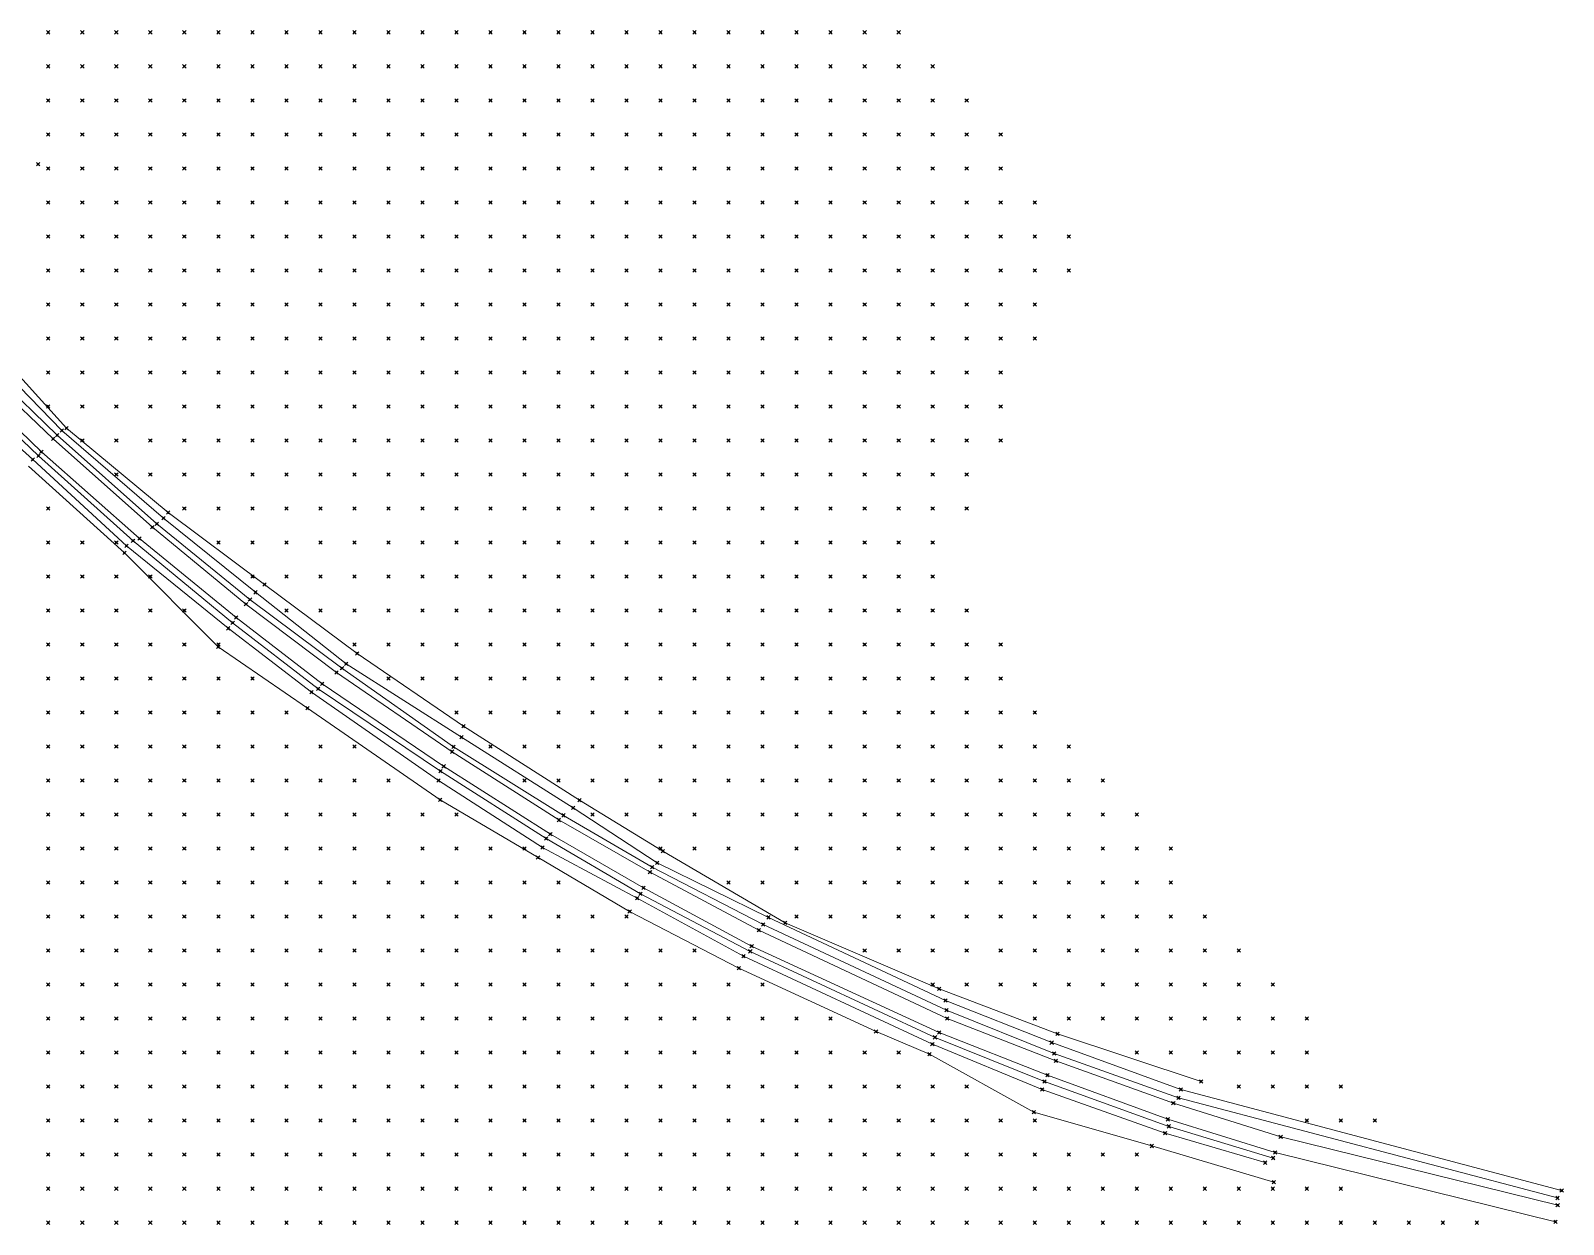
# Model space of a CAD drawing. Header units: metres. Extents: x 441556 to 446409, y 432338 to 461058.
# Drawn here: x 442081.4 to 442216.6, y 451683.1 to 451788.3 of the extents above; entities that cross this region are included whole.
import ezdxf

# ---------------------------------------------------------------- set-up
doc = ezdxf.new("R2010")
doc.units = ezdxf.units.M
doc.header["$MEASUREMENT"] = 0
doc.header["$PDMODE"] = 35
doc.header["$PDSIZE"] = 0.15
for name, color, linetype, lineweight in [('DTM-BRE-RevN_GRP_CALE FERATA', 2, 'Continuous', 0), ('DTM-BRE-RevN_GRP_TALUZ JOS', 2, 'Continuous', 0), ('DTM-BRE-RevN_GRP_TALUZ SUS', 2, 'Continuous', 0), ('DTM-BRE-RevN_YP_RevK_0YP', 1, 'Continuous', 0), ('DTM-NOK-RevN_LIDAR_co_lidar', 91, 'Continuous', 0), ('DTM-NOK-RevN_RTK', 32, 'Continuous', 0)]:
    doc.layers.add(name, color=color, linetype=linetype, lineweight=lineweight)

msp = doc.modelspace()

# ---------------------------------------------------------------- linework, layer by layer
at = {"layer": 'DTM-BRE-RevN_GRP_CALE FERATA'}
for p, q in [((442075.673, 451759.744, 361.735), (442083.404, 451752.349, 361.718)), ((442082.37, 451751.192, 361.735), (442074.639, 451758.685, 361.744)), ((442083.404, 451752.349, 361.718), (442092.159, 451744.548, 361.728)), ((442091.014, 451743.551, 361.765), (442082.37, 451751.192, 361.735)), ((442092.159, 451744.548, 361.728), (442100.415, 451737.771, 361.775)), ((442099.544, 451736.597, 361.838), (442091.014, 451743.551, 361.765)), ((442100.415, 451737.771, 361.775), (442108.402, 451731.739, 361.757)), ((442107.14, 451730.74, 361.715), (442099.544, 451736.597, 361.838)), ((442108.402, 451731.739, 361.757), (442118.586, 451724.753, 361.724)), ((442117.843, 451723.463, 361.745), (442107.14, 451730.74, 361.715)), ((442118.586, 451724.753, 361.724), (442128.012, 451718.73, 361.77)), ((442127.254, 451717.486, 361.744), (442117.843, 451723.463, 361.745)), ((442128.012, 451718.73, 361.77), (442136.042, 451714.13, 361.777)), ((442135.457, 451712.753, 361.788), (442127.254, 451717.486, 361.744)), ((442136.042, 451714.13, 361.777), (442145.644, 451709.011, 361.698)), ((442145.004, 451707.605, 361.6), (442135.457, 451712.753, 361.788)), ((442145.644, 451709.011, 361.698), (442162.252, 451701.232, 361.771)), ((442161.544, 451699.99, 361.837), (442145.004, 451707.605, 361.6)), ((442162.252, 451701.232, 361.771), (442171.831, 451697.476, 361.81)), ((442171.08, 451696.224, 361.951), (442161.544, 451699.99, 361.837)), ((442171.831, 451697.476, 361.81), (442182.188, 451693.756, 361.838)), ((442181.703, 451692.331, 361.927), (442171.08, 451696.224, 361.951)), ((442182.188, 451693.756, 361.838), (442191.653, 451690.775, 362.235)), ((442191.175, 451689.413, 362.083), (442181.703, 451692.331, 361.927)), ((442191.653, 451690.775, 362.235), (442216.078, 451684.755, 361.899)), ((442215.875, 451683.293, 361.816), (442191.175, 451689.413, 362.083))]:
    msp.add_line(p, q, dxfattribs=at)
at = {"layer": 'DTM-BRE-RevN_GRP_TALUZ JOS'}
for p, q in [((442076.822, 451760.65, 361.29), (442084.182, 451753.087, 361.344)), ((442081.614, 451750.512, 361.296), (442073.612, 451757.749, 361.279)), ((442084.182, 451753.087, 361.344), (442093.14, 451745.353, 361.259)), ((442089.876, 451742.913, 361.292), (442081.614, 451750.512, 361.296)), ((442093.14, 451745.353, 361.259), (442101.25, 451738.807, 361.324)), ((442098.854, 451735.633, 361.294), (442089.876, 451742.913, 361.292)), ((442101.25, 451738.807, 361.324), (442109.247, 451732.506, 361.366)), ((442106.201, 451730.008, 361.362), (442098.854, 451735.633, 361.294)), ((442109.247, 451732.506, 361.366), (442119.416, 451726.026, 361.385)), ((442117.393, 451722.219, 361.422), (442106.201, 451730.008, 361.362)), ((442119.416, 451726.026, 361.385), (442129.262, 451719.798, 361.441)), ((442126.554, 451716.306, 361.349), (442117.393, 451722.219, 361.422)), ((442129.262, 451719.798, 361.441), (442136.679, 451714.947, 361.509)), ((442134.919, 451711.83, 361.423), (442126.554, 451716.306, 361.349)), ((442136.679, 451714.947, 361.509), (442146.498, 451710.141, 361.353)), ((442144.296, 451706.709, 361.317), (442134.919, 451711.83, 361.423)), ((442146.498, 451710.141, 361.353), (442162.094, 451702.814, 361.406)), ((442160.938, 451698.959, 361.454), (442144.296, 451706.709, 361.317)), ((442162.094, 451702.814, 361.406), (442171.46, 451699.091, 361.255)), ((442170.63, 451694.962, 361.39), (442160.938, 451698.959, 361.454)), ((442171.46, 451699.091, 361.255), (442182.85, 451694.966, 361.325)), ((442181.464, 451691.118, 361.582), (442170.63, 451694.962, 361.39)), ((442182.85, 451694.966, 361.325), (442216.428, 451686.05, 361.377)), ((442190.294, 451688.507, 361.744), (442181.464, 451691.118, 361.582))]:
    msp.add_line(p, q, dxfattribs=at)
at = {"layer": 'DTM-BRE-RevN_GRP_TALUZ SUS'}
for p, q in [((442083.767, 451752.667, 361.428), (442076.157, 451760.05, 361.456)), ((442074.192, 451758.401, 361.489), (442082.107, 451750.852, 361.435)), ((442092.552, 451744.857, 361.48), (442083.767, 451752.667, 361.428)), ((442082.107, 451750.852, 361.435), (442090.454, 451743.356, 361.558)), ((442100.767, 451738.165, 361.545), (442092.552, 451744.857, 361.48)), ((442090.454, 451743.356, 361.558), (442099.238, 451736.125, 361.533)), ((442108.88, 451732.11, 361.529), (442100.767, 451738.165, 361.545)), ((442099.238, 451736.125, 361.533), (442106.779, 451730.297, 361.516)), ((442118.706, 451725.18, 361.537), (442108.88, 451732.11, 361.529)), ((442106.779, 451730.297, 361.516), (442117.562, 451723.036, 361.552)), ((442128.423, 451719.139, 361.513), (442118.706, 451725.18, 361.537)), ((442117.562, 451723.036, 361.552), (442126.892, 451717.095, 361.618)), ((442136.233, 451714.578, 361.568), (442128.423, 451719.139, 361.513)), ((442126.892, 451717.095, 361.618), (442135.213, 451712.225, 361.498)), ((442146.03, 451709.516, 361.532), (442136.233, 451714.578, 361.568)), ((442135.213, 451712.225, 361.498), (442144.885, 451707.142, 361.471)), ((442162.192, 451701.965, 361.576), (442146.03, 451709.516, 361.532)), ((442144.885, 451707.142, 361.471), (442161.173, 451699.558, 361.67)), ((442171.675, 451698.138, 361.553), (442162.192, 451701.965, 361.576)), ((442161.173, 451699.558, 361.67), (442170.828, 451695.658, 361.585)), ((442182.652, 451694.214, 361.584), (442171.675, 451698.138, 361.553)), ((442170.828, 451695.658, 361.585), (442181.799, 451691.71, 361.699)), ((442216.062, 451685.391, 361.65), (442182.652, 451694.214, 361.584)), ((442181.799, 451691.71, 361.699), (442190.992, 451688.915, 361.876))]:
    msp.add_line(p, q, dxfattribs=at)
at = {"layer": 'DTM-BRE-RevN_YP_RevK_0YP'}
for p, q in [((442084.58, 451753.292, 361.339), (442077.596, 451761.019, 361.278)), ((442093.543, 451745.844, 361.139), (442084.58, 451753.292, 361.339)), ((442081.239, 451749.945, 361.41), (442089.697, 451742.281, 361.357)), ((442102.05, 451739.499, 361.549), (442093.543, 451745.844, 361.139)), ((442089.697, 451742.281, 361.357), (442097.972, 451733.991, 361.626)), ((442110.207, 451733.418, 361.421), (442102.05, 451739.499, 361.549)), ((442097.972, 451733.991, 361.626), (442105.835, 451728.582, 361.716)), ((442119.584, 451727, 361.417), (442110.207, 451733.418, 361.421)), ((442105.835, 451728.582, 361.716), (442117.53, 451720.506, 361.766)), ((442129.815, 451720.466, 361.446), (442119.584, 451727, 361.417)), ((442117.53, 451720.506, 361.766), (442126.166, 451715.417, 361.765)), ((442137.174, 451715.985, 361.615), (442129.815, 451720.466, 361.446)), ((442147.957, 451709.659, 361.308), (442137.174, 451715.985, 361.615)), ((442126.166, 451715.417, 361.765), (442134.245, 451710.665, 361.565)), ((442134.245, 451710.665, 361.565), (442143.879, 451705.671, 361.7)), ((442161.535, 451703.829, 361.499), (442147.957, 451709.659, 361.308)), ((442143.879, 451705.671, 361.7), (442155.97, 451700.063, 361.756)), ((442171.966, 451699.867, 361.341), (442161.535, 451703.829, 361.499)), ((442155.97, 451700.063, 361.756), (442160.677, 451698.071, 361.682)), ((442184.635, 451695.673, 361.841), (442171.966, 451699.867, 361.341)), ((442160.677, 451698.071, 361.682), (442169.891, 451692.968, 362.312)), ((442169.891, 451692.968, 362.312), (442180.282, 451689.977, 362.088)), ((442180.282, 451689.977, 362.088), (442191.047, 451686.79, 362.325))]:
    msp.add_line(p, q, dxfattribs=at)
at = {"layer": 'DTM-NOK-RevN_LIDAR_co_lidar'}
for p in [(442082.982, 451788.194, 374.234), (442085.982, 451788.194, 375.246), (442088.981, 451788.194, 375.135), (442091.98, 451788.194, 375.087), (442094.98, 451788.194, 375.104), (442097.979, 451788.194, 375.879), (442100.978, 451788.194, 376.835), (442103.978, 451788.194, 378.586), (442106.977, 451788.194, 379.305), (442109.976, 451788.194, 379.314), (442112.976, 451788.194, 379.356), (442115.975, 451788.194, 379.655), (442118.974, 451788.194, 380.376), (442121.974, 451788.194, 381.179), (442124.973, 451788.194, 382.738), (442127.972, 451788.194, 384.755), (442130.972, 451788.194, 384.236), (442133.971, 451788.194, 384.078), (442136.97, 451788.194, 384.409), (442139.97, 451788.194, 385.753), (442142.969, 451788.194, 386.646), (442145.968, 451788.194, 387.471), (442148.968, 451788.194, 388.377), (442151.967, 451788.194, 390.963), (442154.967, 451788.194, 391.443), (442157.966, 451788.194, 391.012), (442082.982, 451785.194, 373.24), (442085.982, 451785.194, 373.639), (442088.981, 451785.194, 374.052), (442091.98, 451785.194, 374.609), (442094.98, 451785.194, 374.832), (442097.979, 451785.194, 375.268), (442100.978, 451785.194, 376.318), (442103.978, 451785.194, 378.4), (442106.977, 451785.194, 379.294), (442109.976, 451785.194, 379.333), (442112.976, 451785.194, 379.46), (442115.975, 451785.194, 379.709), (442118.974, 451785.194, 380.251), (442121.974, 451785.194, 381.347), (442124.973, 451785.194, 382.693), (442127.972, 451785.194, 383.548), (442130.972, 451785.194, 383.682), (442133.971, 451785.194, 383.685), (442136.97, 451785.194, 384.012), (442139.97, 451785.194, 385.248), (442142.969, 451785.194, 386.544), (442145.968, 451785.194, 386.973), (442148.968, 451785.194, 387.178), (442151.967, 451785.194, 388.595), (442154.967, 451785.194, 388.633), (442157.966, 451785.194, 389.338), (442160.965, 451785.194, 389.795), (442082.982, 451782.195, 372.355), (442085.982, 451782.195, 372.874), (442088.981, 451782.195, 373.193), (442091.98, 451782.195, 374.346), (442094.98, 451782.195, 374.723), (442097.979, 451782.195, 375.268), (442100.978, 451782.195, 376.178), (442103.978, 451782.195, 377.033), (442106.977, 451782.195, 378.57), (442109.976, 451782.195, 379.336), (442112.976, 451782.195, 379.546), (442115.975, 451782.195, 379.812), (442118.974, 451782.195, 380.206), (442121.974, 451782.195, 380.892), (442124.973, 451782.195, 381.581), (442127.972, 451782.195, 382.395), (442130.972, 451782.195, 383.433), (442133.971, 451782.195, 383.898), (442136.97, 451782.195, 384.305), (442139.97, 451782.195, 385.208), (442142.969, 451782.195, 386.221), (442145.968, 451782.195, 386.339), (442148.968, 451782.195, 386.961), (442151.967, 451782.195, 387.667), (442154.967, 451782.195, 388.572), (442157.966, 451782.195, 388.371), (442160.965, 451782.195, 388.792), (442163.965, 451782.195, 389.201), (442082.982, 451779.195, 372.282), (442085.982, 451779.195, 372.865), (442088.981, 451779.195, 373.791), (442091.98, 451779.195, 374.554), (442094.98, 451779.195, 374.96), (442097.979, 451779.195, 375.174), (442100.978, 451779.195, 376.01), (442103.978, 451779.195, 376.683), (442106.977, 451779.195, 377.483), (442109.976, 451779.195, 378.944), (442112.976, 451779.195, 379.779), (442115.975, 451779.195, 379.587), (442118.974, 451779.195, 379.531), (442121.974, 451779.195, 380.245), (442124.973, 451779.195, 381.037), (442127.972, 451779.195, 381.534), (442130.972, 451779.195, 382.461), (442133.971, 451779.195, 382.831), (442136.97, 451779.195, 383.928), (442139.97, 451779.195, 384.836), (442142.969, 451779.195, 385.636), (442145.968, 451779.195, 384.896), (442148.968, 451779.195, 385.232), (442151.967, 451779.195, 385.872), (442154.967, 451779.195, 388.201), (442157.966, 451779.195, 388.905), (442160.965, 451779.195, 388.942), (442163.965, 451779.195, 388.636), (442166.964, 451779.195, 388.569), (442082.982, 451776.196, 372.417), (442085.982, 451776.196, 372.792), (442088.981, 451776.196, 374.278), (442091.98, 451776.196, 375.405), (442094.98, 451776.196, 375.573), (442097.979, 451776.196, 375.514), (442100.978, 451776.196, 375.634), (442103.978, 451776.196, 375.863), (442106.977, 451776.196, 376.6), (442109.976, 451776.196, 377.827), (442112.976, 451776.196, 378.841), (442115.975, 451776.196, 379.024), (442118.974, 451776.196, 378.83), (442121.974, 451776.196, 379.145), (442124.973, 451776.196, 379.534), (442127.972, 451776.196, 379.463), (442130.972, 451776.196, 379.919), (442133.971, 451776.196, 380.558), (442136.97, 451776.196, 381.726), (442139.97, 451776.196, 382.017), (442142.969, 451776.196, 382.951), (442145.968, 451776.196, 383.036), (442148.968, 451776.196, 382.942), (442151.967, 451776.196, 383.511), (442154.967, 451776.196, 385.883), (442157.966, 451776.196, 387.119), (442160.965, 451776.196, 387.025), (442163.965, 451776.196, 387.875), (442166.964, 451776.196, 387.975), (442082.982, 451773.197, 372.69), (442085.982, 451773.197, 375.227), (442088.981, 451773.197, 375.102), (442091.98, 451773.197, 376.166), (442094.98, 451773.197, 375.636), (442097.979, 451773.197, 375.421), (442100.978, 451773.197, 375.273), (442103.978, 451773.197, 375.777), (442106.977, 451773.197, 376.597), (442109.976, 451773.197, 377.338), (442112.976, 451773.197, 378.057), (442115.975, 451773.197, 378.538), (442118.974, 451773.197, 378.658), (442121.974, 451773.197, 378.729), (442124.973, 451773.197, 378.908), (442127.972, 451773.197, 379.185), (442130.972, 451773.197, 379.544), (442133.971, 451773.197, 379.775), (442136.97, 451773.197, 380.517), (442139.97, 451773.197, 381.193), (442142.969, 451773.197, 382.079), (442145.968, 451773.197, 382.416), (442148.968, 451773.197, 382.608), (442151.967, 451773.197, 382.925), (442154.967, 451773.197, 384.31), (442157.966, 451773.197, 385.294), (442160.965, 451773.197, 385.702), (442163.965, 451773.197, 386.17), (442166.964, 451773.197, 387.145), (442169.963, 451773.197, 387.742), (442082.982, 451770.197, 373.406), (442085.982, 451770.197, 374.659), (442088.981, 451770.197, 374.983), (442091.98, 451770.197, 375.662), (442094.98, 451770.197, 375.012), (442097.979, 451770.197, 374.286), (442100.978, 451770.197, 373.482), (442103.978, 451770.197, 373.79), (442106.977, 451770.197, 374.85), (442109.976, 451770.197, 376.55), (442112.976, 451770.197, 378.083), (442115.975, 451770.197, 378.644), (442118.974, 451770.197, 378.631), (442121.974, 451770.197, 378.605), (442124.973, 451770.197, 378.626), (442127.972, 451770.197, 378.905), (442130.972, 451770.197, 379.487), (442133.971, 451770.197, 379.85), (442136.97, 451770.197, 380.358), (442139.97, 451770.197, 381.204), (442142.969, 451770.197, 382.001), (442145.968, 451770.197, 382.23), (442148.968, 451770.197, 383.008), (442151.967, 451770.197, 382.924), (442154.967, 451770.197, 384.053), (442157.966, 451770.197, 384.735), (442160.965, 451770.197, 385.082), (442163.965, 451770.197, 385.581), (442166.964, 451770.197, 386.033), (442169.963, 451770.197, 386.502), (442172.963, 451770.197, 387.45), (442082.982, 451767.198, 367.618), (442085.982, 451767.198, 370.567), (442088.981, 451767.198, 372.383), (442091.98, 451767.198, 373.15), (442094.98, 451767.198, 373.145), (442097.979, 451767.198, 373.267), (442100.978, 451767.198, 372.696), (442103.978, 451767.198, 372.113), (442106.977, 451767.198, 373.045), (442109.976, 451767.198, 375.165), (442112.976, 451767.198, 377.289), (442115.975, 451767.198, 378.241), (442118.974, 451767.198, 378.423), (442121.974, 451767.198, 378.581), (442124.973, 451767.198, 378.464), (442127.972, 451767.198, 378.579), (442130.972, 451767.198, 379.142), (442133.971, 451767.198, 379.602), (442136.97, 451767.198, 380.262), (442139.97, 451767.198, 381.28), (442142.969, 451767.198, 381.865), (442145.968, 451767.198, 382.121), (442148.968, 451767.198, 382.982), (442151.967, 451767.198, 383.219), (442154.967, 451767.198, 383.755), (442157.966, 451767.198, 384.349), (442160.965, 451767.198, 384.907), (442163.965, 451767.198, 385.357), (442166.964, 451767.198, 385.622), (442169.963, 451767.198, 385.961), (442172.963, 451767.198, 386.857), (442082.982, 451764.199, 364.849), (442085.982, 451764.199, 368.151), (442088.981, 451764.199, 367.791), (442091.98, 451764.199, 369.899), (442094.98, 451764.199, 371.297), (442097.979, 451764.199, 371.376), (442100.978, 451764.199, 371.413), (442103.978, 451764.199, 370.378), (442106.977, 451764.199, 370.353), (442109.976, 451764.199, 372.809), (442112.976, 451764.199, 376.206), (442115.975, 451764.199, 377.841), (442118.974, 451764.199, 377.948), (442121.974, 451764.199, 378.17), (442124.973, 451764.199, 378.355), (442127.972, 451764.199, 378.49), (442130.972, 451764.199, 378.923), (442133.971, 451764.199, 379.248), (442136.97, 451764.199, 379.715), (442139.97, 451764.199, 380.292), (442142.969, 451764.199, 381.377), (442145.968, 451764.199, 382.005), (442148.968, 451764.199, 382.608), (442151.967, 451764.199, 382.957), (442154.967, 451764.199, 383.263), (442157.966, 451764.199, 383.6), (442160.965, 451764.199, 384.277), (442163.965, 451764.199, 385.018), (442166.964, 451764.199, 385.291), (442169.963, 451764.199, 385.249), (442082.982, 451761.199, 363.526), (442085.982, 451761.199, 365.518), (442088.981, 451761.199, 365.261), (442091.98, 451761.199, 366.795), (442094.98, 451761.199, 367.238), (442097.979, 451761.199, 367.592), (442100.978, 451761.199, 368.383), (442103.978, 451761.199, 367.804), (442106.977, 451761.199, 368.256), (442109.976, 451761.199, 369.962), (442112.976, 451761.199, 373.337), (442115.975, 451761.199, 376.442), (442118.974, 451761.199, 377.382), (442121.974, 451761.199, 377.436), (442124.973, 451761.199, 377.639), (442127.972, 451761.199, 377.902), (442130.972, 451761.199, 378.243), (442133.971, 451761.199, 378.971), (442136.97, 451761.199, 379.495), (442139.97, 451761.199, 379.627), (442142.969, 451761.199, 380.147), (442145.968, 451761.199, 381.792), (442148.968, 451761.199, 382.111), (442151.967, 451761.199, 382.716), (442154.967, 451761.199, 382.765), (442157.966, 451761.199, 382.989), (442160.965, 451761.199, 383.361), (442163.965, 451761.199, 383.812), (442166.964, 451761.199, 384.124), (442169.963, 451761.199, 383.931), (442082.982, 451758.2, 361.739), (442085.982, 451758.2, 364.528), (442088.981, 451758.2, 364.5), (442091.98, 451758.2, 365.23), (442094.98, 451758.2, 365.05), (442097.979, 451758.2, 365.117), (442100.978, 451758.2, 365.37), (442103.978, 451758.2, 365.162), (442106.977, 451758.2, 365.994), (442109.976, 451758.2, 367.828), (442112.976, 451758.2, 370.856), (442115.975, 451758.2, 374.635), (442118.974, 451758.2, 376.734), (442121.974, 451758.2, 376.812), (442124.973, 451758.2, 376.813), (442127.972, 451758.2, 376.88), (442130.972, 451758.2, 377.18), (442133.971, 451758.2, 378.104), (442136.97, 451758.2, 378.976), (442139.97, 451758.2, 379.228), (442142.969, 451758.2, 379.55), (442145.968, 451758.2, 380.811), (442148.968, 451758.2, 381.086), (442151.967, 451758.2, 381.378), (442154.967, 451758.2, 382.329), (442157.966, 451758.2, 382.835), (442160.965, 451758.2, 382.985), (442163.965, 451758.2, 383.043), (442166.964, 451758.2, 383.21), (442082.982, 451755.201, 360.874), (442085.982, 451755.201, 362.544), (442088.981, 451755.201, 363.564), (442091.98, 451755.201, 364.585), (442094.98, 451755.201, 364.86), (442097.979, 451755.201, 364.841), (442100.978, 451755.201, 364.556), (442103.978, 451755.201, 364.489), (442106.977, 451755.201, 365.164), (442109.976, 451755.201, 366.99), (442112.976, 451755.201, 369.594), (442115.975, 451755.201, 372.575), (442118.974, 451755.201, 374.932), (442121.974, 451755.201, 375.961), (442124.973, 451755.201, 376.234), (442127.972, 451755.201, 376.244), (442130.972, 451755.201, 376.482), (442133.971, 451755.201, 376.978), (442136.97, 451755.201, 378.058), (442139.97, 451755.201, 378.8), (442142.969, 451755.201, 379.219), (442145.968, 451755.201, 379.935), (442148.968, 451755.201, 380.101), (442151.967, 451755.201, 380.151), (442154.967, 451755.201, 380.709), (442157.966, 451755.201, 381.878), (442160.965, 451755.201, 382.197), (442163.965, 451755.201, 382.232), (442166.964, 451755.201, 382.642), (442085.982, 451752.201, 360.956), (442088.981, 451752.201, 361.851), (442091.98, 451752.201, 364.238), (442094.98, 451752.201, 365.521), (442097.979, 451752.201, 365.569), (442100.978, 451752.201, 364.89), (442103.978, 451752.201, 364.598), (442106.977, 451752.201, 365.35), (442109.976, 451752.201, 366.622), (442112.976, 451752.201, 368.551), (442115.975, 451752.201, 370.724), (442118.974, 451752.201, 373.094), (442121.974, 451752.201, 375.274), (442124.973, 451752.201, 376.037), (442127.972, 451752.201, 376.065), (442130.972, 451752.201, 376.174), (442133.971, 451752.201, 376.366), (442136.97, 451752.201, 377.171), (442139.97, 451752.201, 377.878), (442142.969, 451752.201, 378.889), (442145.968, 451752.201, 379.303), (442148.968, 451752.201, 379.615), (442151.967, 451752.201, 379.681), (442154.967, 451752.201, 379.428), (442157.966, 451752.201, 380.466), (442160.965, 451752.201, 381.243), (442163.965, 451752.201, 381.524), (442166.964, 451752.201, 382.008), (442088.981, 451749.202, 360.864), (442091.98, 451749.202, 362.549), (442094.98, 451749.202, 363.803), (442097.979, 451749.202, 365.562), (442100.978, 451749.202, 364.616), (442103.978, 451749.202, 364.171), (442106.977, 451749.202, 365.379), (442109.976, 451749.202, 366.694), (442112.976, 451749.202, 368.033), (442115.975, 451749.202, 369.495), (442118.974, 451749.202, 371.759), (442121.974, 451749.202, 374.475), (442124.973, 451749.202, 375.765), (442127.972, 451749.202, 375.995), (442130.972, 451749.202, 375.974), (442133.971, 451749.202, 376.106), (442136.97, 451749.202, 376.688), (442139.97, 451749.202, 377.27), (442142.969, 451749.202, 378.406), (442145.968, 451749.202, 378.503), (442148.968, 451749.202, 379.068), (442151.967, 451749.202, 379.125), (442154.967, 451749.202, 379.18), (442157.966, 451749.202, 379.422), (442160.965, 451749.202, 380.46), (442163.965, 451749.202, 381.124), (442082.982, 451746.203, 360.997), (442094.98, 451746.203, 361.172), (442097.979, 451746.203, 363.186), (442100.978, 451746.203, 362.793), (442103.978, 451746.203, 363.606), (442106.977, 451746.203, 365.459), (442109.976, 451746.203, 367.105), (442112.976, 451746.203, 368.303), (442115.975, 451746.203, 369.097), (442118.974, 451746.203, 370.363), (442121.974, 451746.203, 372.678), (442124.973, 451746.203, 374.874), (442127.972, 451746.203, 375.81), (442130.972, 451746.203, 375.944), (442133.971, 451746.203, 376.097), (442136.97, 451746.203, 376.6), (442139.97, 451746.203, 377.202), (442142.969, 451746.203, 377.664), (442145.968, 451746.203, 377.467), (442148.968, 451746.203, 378.195), (442151.967, 451746.203, 378.333), (442154.967, 451746.203, 378.753), (442157.966, 451746.203, 378.724), (442160.965, 451746.203, 379.628), (442163.965, 451746.203, 380.449), (442082.982, 451743.203, 361.037), (442085.982, 451743.203, 361.047), (442088.981, 451743.203, 361.073), (442097.979, 451743.203, 360.799), (442100.978, 451743.203, 361.007), (442103.978, 451743.203, 363.306), (442106.977, 451743.203, 365.327), (442109.976, 451743.203, 367.091), (442112.976, 451743.203, 369.025), (442115.975, 451743.203, 370.019), (442118.974, 451743.203, 369.802), (442121.974, 451743.203, 370.479), (442124.973, 451743.203, 373.159), (442127.972, 451743.203, 375.383), (442130.972, 451743.203, 375.949), (442133.971, 451743.203, 376.277), (442136.97, 451743.203, 376.575), (442139.97, 451743.203, 376.808), (442142.969, 451743.203, 377.026), (442145.968, 451743.203, 376.64), (442148.968, 451743.203, 377.339), (442151.967, 451743.203, 377.445), (442154.967, 451743.203, 378.167), (442157.966, 451743.203, 378.278), (442160.965, 451743.203, 378.741), (442082.982, 451740.204, 360.356), (442085.982, 451740.204, 361.007), (442088.981, 451740.204, 361.163), (442091.98, 451740.204, 360.851), (442100.978, 451740.204, 360.915), (442103.978, 451740.204, 362.448), (442106.977, 451740.204, 364.647), (442109.976, 451740.204, 366.991), (442112.976, 451740.204, 369.085), (442115.975, 451740.204, 370.063), (442118.974, 451740.204, 369.505), (442121.974, 451740.204, 369.073), (442124.973, 451740.204, 371.081), (442127.972, 451740.204, 374.127), (442130.972, 451740.204, 375.339), (442133.971, 451740.204, 376.283), (442136.97, 451740.204, 376.351), (442139.97, 451740.204, 376.253), (442142.969, 451740.204, 376.481), (442145.968, 451740.204, 376.236), (442148.968, 451740.204, 376.531), (442151.967, 451740.204, 376.443), (442154.967, 451740.204, 377.675), (442157.966, 451740.204, 377.652), (442160.965, 451740.204, 377.751), (442082.982, 451737.205, 358.771), (442085.982, 451737.205, 360.657), (442088.981, 451737.205, 361.369), (442091.98, 451737.205, 361.201), (442094.98, 451737.205, 361.444), (442103.978, 451737.205, 360.859), (442106.977, 451737.205, 363.16), (442109.976, 451737.205, 365.406), (442112.976, 451737.205, 366.378), (442115.975, 451737.205, 366.679), (442118.974, 451737.205, 366.933), (442121.974, 451737.205, 367.608), (442124.973, 451737.205, 369.233), (442127.972, 451737.205, 371.918), (442130.972, 451737.205, 374.226), (442133.971, 451737.205, 376.154), (442136.97, 451737.205, 376.053), (442139.97, 451737.205, 375.923), (442142.969, 451737.205, 375.813), (442145.968, 451737.205, 375.481), (442148.968, 451737.205, 375.566), (442151.967, 451737.205, 375.82), (442154.967, 451737.205, 376.754), (442157.966, 451737.205, 376.617), (442160.965, 451737.205, 376.831), (442163.965, 451737.205, 377.716), (442082.982, 451734.205, 358.154), (442085.982, 451734.205, 359.803), (442088.981, 451734.205, 361.101), (442091.98, 451734.205, 361.947), (442094.98, 451734.205, 362.258), (442097.979, 451734.205, 361.856), (442109.976, 451734.205, 361.116), (442112.976, 451734.205, 362.529), (442115.975, 451734.205, 363.482), (442118.974, 451734.205, 363.688), (442121.974, 451734.205, 364.951), (442124.973, 451734.205, 367.279), (442127.972, 451734.205, 370.524), (442130.972, 451734.205, 373.762), (442133.971, 451734.205, 375.841), (442136.97, 451734.205, 375.646), (442139.97, 451734.205, 375.327), (442142.969, 451734.205, 375.351), (442145.968, 451734.205, 374.797), (442148.968, 451734.205, 374.936), (442151.967, 451734.205, 375.693), (442154.967, 451734.205, 375.951), (442157.966, 451734.205, 376.034), (442160.965, 451734.205, 376.119), (442163.965, 451734.205, 376.597), (442166.964, 451734.205, 377.952), (442082.982, 451731.206, 358.256), (442085.982, 451731.206, 359.247), (442088.981, 451731.206, 360.538), (442091.98, 451731.206, 362.171), (442094.98, 451731.206, 362.618), (442097.979, 451731.206, 363.033), (442100.978, 451731.206, 363.395), (442112.976, 451731.206, 361.204), (442115.975, 451731.206, 361.84), (442118.974, 451731.206, 362.335), (442121.974, 451731.206, 363.174), (442124.973, 451731.206, 365.826), (442127.972, 451731.206, 369.648), (442130.972, 451731.206, 373.205), (442133.971, 451731.206, 375.241), (442136.97, 451731.206, 373.844), (442139.97, 451731.206, 373.272), (442142.969, 451731.206, 375.007), (442145.968, 451731.206, 375.29), (442148.968, 451731.206, 375.536), (442151.967, 451731.206, 375.74), (442154.967, 451731.206, 375.944), (442157.966, 451731.206, 375.844), (442160.965, 451731.206, 375.704), (442163.965, 451731.206, 376.108), (442166.964, 451731.206, 377.021), (442082.982, 451728.207, 358.506), (442085.982, 451728.207, 358.538), (442088.981, 451728.207, 360.084), (442091.98, 451728.207, 362.207), (442094.98, 451728.207, 362.77), (442097.979, 451728.207, 364.003), (442100.978, 451728.207, 364.982), (442103.978, 451728.207, 364.998), (442118.974, 451728.207, 361.42), (442121.974, 451728.207, 361.821), (442124.973, 451728.207, 363.284), (442127.972, 451728.207, 367.112), (442130.972, 451728.207, 370.563), (442133.971, 451728.207, 371.73), (442136.97, 451728.207, 370.688), (442139.97, 451728.207, 370.303), (442142.969, 451728.207, 372.093), (442145.968, 451728.207, 374.056), (442148.968, 451728.207, 375.105), (442151.967, 451728.207, 375.278), (442154.967, 451728.207, 375.448), (442157.966, 451728.207, 375.118), (442160.965, 451728.207, 375.168), (442163.965, 451728.207, 375.228), (442166.964, 451728.207, 375.655), (442169.963, 451728.207, 376.754), (442082.982, 451725.207, 358.575), (442085.982, 451725.207, 358.538), (442088.981, 451725.207, 359.238), (442091.98, 451725.207, 361.05), (442094.98, 451725.207, 362.531), (442097.979, 451725.207, 363.626), (442100.978, 451725.207, 364.243), (442103.978, 451725.207, 364.711), (442106.977, 451725.207, 362.938), (442109.976, 451725.207, 361.38), (442121.974, 451725.207, 361.48), (442124.973, 451725.207, 362.426), (442127.972, 451725.207, 364.253), (442130.972, 451725.207, 365.101), (442133.971, 451725.207, 365.694), (442136.97, 451725.207, 365.793), (442139.97, 451725.207, 366.374), (442142.969, 451725.207, 367.103), (442145.968, 451725.207, 366.277), (442148.968, 451725.207, 372.171), (442151.967, 451725.207, 372.656), (442154.967, 451725.207, 373.082), (442157.966, 451725.207, 373.221), (442160.965, 451725.207, 373.897), (442163.965, 451725.207, 373.911), (442166.964, 451725.207, 374.18), (442169.963, 451725.207, 375.299), (442172.963, 451725.207, 376.034), (442082.982, 451722.208, 358.435), (442085.982, 451722.208, 358.496), (442088.981, 451722.208, 358.401), (442091.98, 451722.208, 358.414), (442094.98, 451722.208, 360.986), (442097.979, 451722.208, 362.938), (442100.978, 451722.208, 363.562), (442103.978, 451722.208, 363.697), (442106.977, 451722.208, 362.83), (442109.976, 451722.208, 361.607), (442112.976, 451722.208, 361.135), (442124.973, 451722.208, 361.636), (442127.972, 451722.208, 362.188), (442130.972, 451722.208, 362.597), (442133.971, 451722.208, 361.922), (442136.97, 451722.208, 361.825), (442139.97, 451722.208, 361.942), (442142.969, 451722.208, 362.357), (442145.968, 451722.208, 363.795), (442148.968, 451722.208, 366.426), (442151.967, 451722.208, 367.288), (442154.967, 451722.208, 370.981), (442157.966, 451722.208, 371.34), (442160.965, 451722.208, 372.354), (442163.965, 451722.208, 373.119), (442166.964, 451722.208, 373.472), (442169.963, 451722.208, 374.346), (442172.963, 451722.208, 375.366), (442175.962, 451722.208, 375.645), (442082.982, 451719.209, 357.741), (442085.982, 451719.209, 358.282), (442088.981, 451719.209, 358.268), (442091.98, 451719.209, 358.045), (442094.98, 451719.209, 357.593), (442097.979, 451719.209, 359.583), (442100.978, 451719.209, 361.064), (442103.978, 451719.209, 362.111), (442106.977, 451719.209, 362.044), (442109.976, 451719.209, 361.497), (442112.976, 451719.209, 361.31), (442115.975, 451719.209, 361.242), (442118.974, 451719.209, 361.162), (442130.972, 451719.209, 361.1), (442133.971, 451719.209, 361.458), (442136.97, 451719.209, 361.836), (442139.97, 451719.209, 361.928), (442142.969, 451719.209, 362.049), (442145.968, 451719.209, 363.195), (442148.968, 451719.209, 365.691), (442151.967, 451719.209, 366.641), (442154.967, 451719.209, 368.998), (442157.966, 451719.209, 370.782), (442160.965, 451719.209, 371.977), (442163.965, 451719.209, 373.083), (442166.964, 451719.209, 373.322), (442169.963, 451719.209, 373.501), (442172.963, 451719.209, 374.501), (442175.962, 451719.209, 375.444), (442178.961, 451719.209, 375.988), (442082.982, 451716.209, 356.67), (442085.982, 451716.209, 357.698), (442088.981, 451716.209, 357.566), (442091.98, 451716.209, 357.325), (442094.98, 451716.209, 356.644), (442097.979, 451716.209, 356.846), (442100.978, 451716.209, 358.282), (442103.978, 451716.209, 358.836), (442106.977, 451716.209, 360.258), (442109.976, 451716.209, 361.326), (442112.976, 451716.209, 361.474), (442115.975, 451716.209, 361.565), (442118.974, 451716.209, 361.879), (442121.974, 451716.209, 361.847), (442124.973, 451716.209, 361.304), (442136.97, 451716.209, 361.605), (442139.97, 451716.209, 362.821), (442142.969, 451716.209, 362.039), (442145.968, 451716.209, 362.605), (442148.968, 451716.209, 366.487), (442151.967, 451716.209, 366.645), (442154.967, 451716.209, 367.379), (442157.966, 451716.209, 369.623), (442160.965, 451716.209, 371.527), (442163.965, 451716.209, 372.599), (442166.964, 451716.209, 372.798), (442169.963, 451716.209, 372.731), (442172.963, 451716.209, 373.406), (442175.962, 451716.209, 374.255), (442178.961, 451716.209, 374.88), (442181.961, 451716.209, 375.229), (442082.982, 451713.21, 355.565), (442085.982, 451713.21, 357.466), (442088.981, 451713.21, 357.336), (442091.98, 451713.21, 357.097), (442094.98, 451713.21, 356.484), (442097.979, 451713.21, 356.368), (442100.978, 451713.21, 356.508), (442103.978, 451713.21, 356.668), (442106.977, 451713.21, 358.276), (442109.976, 451713.21, 359.842), (442112.976, 451713.21, 360.669), (442115.975, 451713.21, 361.371), (442118.974, 451713.21, 361.816), (442121.974, 451713.21, 361.798), (442124.973, 451713.21, 361.492), (442127.972, 451713.21, 361.115), (442142.969, 451713.21, 361.136), (442145.968, 451713.21, 361.36), (442148.968, 451713.21, 362.364), (442151.967, 451713.21, 363.063), (442154.967, 451713.21, 364.161), (442157.966, 451713.21, 366.712), (442160.965, 451713.21, 369.586), (442163.965, 451713.21, 370.96), (442166.964, 451713.21, 370.365), (442169.963, 451713.21, 370.498), (442172.963, 451713.21, 371.556), (442175.962, 451713.21, 372.459), (442178.961, 451713.21, 372.73), (442181.961, 451713.21, 372.754), (442082.982, 451710.211, 354.397), (442085.982, 451710.211, 356.038), (442088.981, 451710.211, 356.984), (442091.98, 451710.211, 356.913), (442094.98, 451710.211, 356.375), (442097.979, 451710.211, 356.429), (442100.978, 451710.211, 356.333), (442103.978, 451710.211, 356.206), (442106.977, 451710.211, 356.391), (442109.976, 451710.211, 357.919), (442112.976, 451710.211, 359.438), (442115.975, 451710.211, 360.25), (442118.974, 451710.211, 361.114), (442121.974, 451710.211, 361.54), (442124.973, 451710.211, 361.21), (442127.972, 451710.211, 361.167), (442130.972, 451710.211, 361.313), (442133.971, 451710.211, 361.172), (442148.968, 451710.211, 361.242), (442151.967, 451710.211, 361.305), (442154.967, 451710.211, 361.587), (442157.966, 451710.211, 362.306), (442160.965, 451710.211, 363.151), (442163.965, 451710.211, 366.35), (442166.964, 451710.211, 367.661), (442169.963, 451710.211, 368.294), (442172.963, 451710.211, 368.496), (442175.962, 451710.211, 368.404), (442178.961, 451710.211, 369.593), (442181.961, 451710.211, 370.939), (442184.96, 451710.211, 371.689), (442082.982, 451707.211, 354.042), (442085.982, 451707.211, 354.887), (442088.981, 451707.211, 355.88), (442091.98, 451707.211, 356.193), (442094.98, 451707.211, 356.129), (442097.979, 451707.211, 356.13), (442100.978, 451707.211, 356.067), (442103.978, 451707.211, 355.987), (442106.977, 451707.211, 356.069), (442109.976, 451707.211, 357.067), (442112.976, 451707.211, 358.26), (442115.975, 451707.211, 358.922), (442118.974, 451707.211, 359.42), (442121.974, 451707.211, 359.885), (442124.973, 451707.211, 360.197), (442127.972, 451707.211, 360.592), (442130.972, 451707.211, 360.946), (442133.971, 451707.211, 360.991), (442136.97, 451707.211, 361), (442139.97, 451707.211, 360.97), (442154.967, 451707.211, 361.62), (442157.966, 451707.211, 362.715), (442160.965, 451707.211, 362.049), (442163.965, 451707.211, 363.656), (442166.964, 451707.211, 365.333), (442169.963, 451707.211, 366.773), (442172.963, 451707.211, 367.072), (442175.962, 451707.211, 366.91), (442178.961, 451707.211, 367.591), (442181.961, 451707.211, 368.816), (442184.96, 451707.211, 370.385), (442187.959, 451707.211, 371.923), (442082.982, 451704.212, 354.19), (442085.982, 451704.212, 354.389), (442088.981, 451704.212, 354.732), (442091.98, 451704.212, 355.39), (442094.98, 451704.212, 355.434), (442097.979, 451704.212, 355.479), (442100.978, 451704.212, 355.541), (442103.978, 451704.212, 355.633), (442106.977, 451704.212, 355.935), (442109.976, 451704.212, 356.322), (442112.976, 451704.212, 356.757), (442115.975, 451704.212, 357.273), (442118.974, 451704.212, 358.067), (442121.974, 451704.212, 358.823), (442124.973, 451704.212, 359.119), (442127.972, 451704.212, 359.451), (442130.972, 451704.212, 359.774), (442133.971, 451704.212, 359.861), (442136.97, 451704.212, 360.032), (442139.97, 451704.212, 360.668), (442142.969, 451704.212, 360.929), (442145.968, 451704.212, 360.971), (442160.965, 451704.212, 361.493), (442163.965, 451704.212, 361.729), (442166.964, 451704.212, 363.036), (442169.963, 451704.212, 365.406), (442172.963, 451704.212, 366.265), (442175.962, 451704.212, 366.502), (442178.961, 451704.212, 366.934), (442181.961, 451704.212, 367.695), (442184.96, 451704.212, 369.272), (442187.959, 451704.212, 370.995), (442190.959, 451704.212, 371.766), (442082.982, 451701.213, 354.329), (442085.982, 451701.213, 354.397), (442088.981, 451701.213, 354.51), (442091.98, 451701.213, 354.879), (442094.98, 451701.213, 355.004), (442097.979, 451701.213, 355.228), (442100.978, 451701.213, 355.365), (442103.978, 451701.213, 355.35), (442106.977, 451701.213, 355.739), (442109.976, 451701.213, 356.141), (442112.976, 451701.213, 356.372), (442115.975, 451701.213, 356.529), (442118.974, 451701.213, 356.916), (442121.974, 451701.213, 357.67), (442124.973, 451701.213, 358.225), (442127.972, 451701.213, 358.4), (442130.972, 451701.213, 358.722), (442133.971, 451701.213, 359.086), (442136.97, 451701.213, 359.379), (442139.97, 451701.213, 359.717), (442142.969, 451701.213, 360.292), (442145.968, 451701.213, 360.951), (442148.968, 451701.213, 360.954), (442151.967, 451701.213, 361.006), (442169.963, 451701.213, 362.149), (442172.963, 451701.213, 363.698), (442175.962, 451701.213, 364.939), (442178.961, 451701.213, 365.808), (442181.961, 451701.213, 366.057), (442184.96, 451701.213, 366.485), (442187.959, 451701.213, 368.171), (442190.959, 451701.213, 369.973), (442193.958, 451701.213, 370.951), (442082.982, 451698.213, 354.327), (442085.982, 451698.213, 354.385), (442088.981, 451698.213, 354.356), (442091.98, 451698.213, 354.332), (442094.98, 451698.213, 354.405), (442097.979, 451698.213, 354.443), (442100.978, 451698.213, 354.558), (442103.978, 451698.213, 354.574), (442106.977, 451698.213, 354.692), (442109.976, 451698.213, 355.499), (442112.976, 451698.213, 356.019), (442115.975, 451698.213, 355.977), (442118.974, 451698.213, 355.966), (442121.974, 451698.213, 356.492), (442124.973, 451698.213, 357.516), (442127.972, 451698.213, 358.13), (442130.972, 451698.213, 358.478), (442133.971, 451698.213, 358.725), (442136.97, 451698.213, 359.234), (442139.97, 451698.213, 359.384), (442142.969, 451698.213, 359.594), (442145.968, 451698.213, 360.056), (442148.968, 451698.213, 360.953), (442151.967, 451698.213, 360.991), (442154.967, 451698.213, 360.985), (442157.966, 451698.213, 361.009), (442178.961, 451698.213, 362.306), (442181.961, 451698.213, 362.456), (442184.96, 451698.213, 362.501), (442187.959, 451698.213, 362.875), (442190.959, 451698.213, 364.639), (442193.958, 451698.213, 367.01), (442082.982, 451695.214, 354.102), (442085.982, 451695.214, 353.875), (442088.981, 451695.214, 353.541), (442091.98, 451695.214, 353.288), (442094.98, 451695.214, 353.205), (442097.979, 451695.214, 353.437), (442100.978, 451695.214, 353.582), (442103.978, 451695.214, 353.592), (442106.977, 451695.214, 353.901), (442109.976, 451695.214, 354.419), (442112.976, 451695.214, 354.775), (442115.975, 451695.214, 354.81), (442118.974, 451695.214, 354.71), (442121.974, 451695.214, 354.907), (442124.973, 451695.214, 355.442), (442127.972, 451695.214, 356.142), (442130.972, 451695.214, 357.447), (442133.971, 451695.214, 358.826), (442136.97, 451695.214, 358.944), (442139.97, 451695.214, 359.008), (442142.969, 451695.214, 359.107), (442145.968, 451695.214, 358.97), (442148.968, 451695.214, 359.739), (442151.967, 451695.214, 360.944), (442154.967, 451695.214, 361.679), (442157.966, 451695.214, 361.77), (442160.965, 451695.214, 361.81), (442163.965, 451695.214, 361.885), (442187.959, 451695.214, 361.001), (442190.959, 451695.214, 361.659), (442193.958, 451695.214, 363.212), (442196.957, 451695.214, 364.32), (442082.982, 451692.215, 353.651), (442085.982, 451692.215, 353.031), (442088.981, 451692.215, 352.579), (442091.98, 451692.215, 352.383), (442094.98, 451692.215, 352.343), (442097.979, 451692.215, 352.567), (442100.978, 451692.215, 352.918), (442103.978, 451692.215, 353.081), (442106.977, 451692.215, 353.291), (442109.976, 451692.215, 353.409), (442112.976, 451692.215, 353.623), (442115.975, 451692.215, 353.687), (442118.974, 451692.215, 353.606), (442121.974, 451692.215, 353.719), (442124.973, 451692.215, 353.877), (442127.972, 451692.215, 354.265), (442130.972, 451692.215, 355.495), (442133.971, 451692.215, 357.584), (442136.97, 451692.215, 358.303), (442139.97, 451692.215, 358.21), (442142.969, 451692.215, 358.333), (442145.968, 451692.215, 358.521), (442148.968, 451692.215, 358.41), (442151.967, 451692.215, 360.286), (442154.967, 451692.215, 361.73), (442157.966, 451692.215, 362.115), (442160.965, 451692.215, 362.206), (442163.965, 451692.215, 362.191), (442166.964, 451692.215, 361.738), (442169.963, 451692.215, 361.515), (442193.958, 451692.215, 361.302), (442196.957, 451692.215, 361.93), (442199.957, 451692.215, 362.57), (442082.982, 451689.215, 353.184), (442085.982, 451689.215, 352.552), (442088.981, 451689.215, 352.281), (442091.98, 451689.215, 352.228), (442094.98, 451689.215, 352.212), (442097.979, 451689.215, 352.295), (442100.978, 451689.215, 352.654), (442103.978, 451689.215, 352.98), (442106.977, 451689.215, 353.035), (442109.976, 451689.215, 353.013), (442112.976, 451689.215, 353.123), (442115.975, 451689.215, 353.119), (442118.974, 451689.215, 353.133), (442121.974, 451689.215, 353.312), (442124.973, 451689.215, 353.431), (442127.972, 451689.215, 353.835), (442130.972, 451689.215, 355.067), (442133.971, 451689.215, 357.119), (442136.97, 451689.215, 357.945), (442139.97, 451689.215, 357.685), (442142.969, 451689.215, 357.54), (442145.968, 451689.215, 357.671), (442148.968, 451689.215, 356.889), (442151.967, 451689.215, 357.919), (442154.967, 451689.215, 360.224), (442157.966, 451689.215, 361.284), (442160.965, 451689.215, 362.034), (442163.965, 451689.215, 362.081), (442166.964, 451689.215, 361.832), (442169.963, 451689.215, 361.711), (442172.963, 451689.215, 361.438), (442175.962, 451689.215, 361.167), (442178.961, 451689.215, 361.144), (442082.982, 451686.216, 352.991), (442085.982, 451686.216, 352.72), (442088.981, 451686.216, 352.655), (442091.98, 451686.216, 352.64), (442094.98, 451686.216, 352.597), (442097.979, 451686.216, 352.553), (442100.978, 451686.216, 352.725), (442103.978, 451686.216, 352.883), (442106.977, 451686.216, 352.907), (442109.976, 451686.216, 352.924), (442112.976, 451686.216, 353.029), (442115.975, 451686.216, 353.196), (442118.974, 451686.216, 353.21), (442121.974, 451686.216, 353.112), (442124.973, 451686.216, 353.167), (442127.972, 451686.216, 353.587), (442130.972, 451686.216, 354.866), (442133.971, 451686.216, 356.602), (442136.97, 451686.216, 357.88), (442139.97, 451686.216, 357.206), (442142.969, 451686.216, 356.393), (442145.968, 451686.216, 356.005), (442148.968, 451686.216, 354.714), (442151.967, 451686.216, 354.576), (442154.967, 451686.216, 355.66), (442157.966, 451686.216, 357.709), (442160.965, 451686.216, 360.507), (442163.965, 451686.216, 361.512), (442166.964, 451686.216, 361.659), (442169.963, 451686.216, 361.593), (442172.963, 451686.216, 361.353), (442175.962, 451686.216, 361.075), (442178.961, 451686.216, 361.197), (442181.961, 451686.216, 361.329), (442184.96, 451686.216, 361.175), (442187.959, 451686.216, 361.08), (442190.959, 451686.216, 361.041), (442193.958, 451686.216, 361.018), (442196.957, 451686.216, 360.977), (442082.982, 451683.216, 353.065), (442085.982, 451683.216, 353.007), (442088.981, 451683.216, 352.911), (442091.98, 451683.216, 352.969), (442094.98, 451683.216, 352.991), (442097.979, 451683.216, 352.755), (442100.978, 451683.216, 352.873), (442103.978, 451683.216, 352.66), (442106.977, 451683.216, 352.64), (442109.976, 451683.216, 352.864), (442112.976, 451683.216, 353.106), (442115.975, 451683.216, 353.348), (442118.974, 451683.216, 353.024), (442121.974, 451683.216, 352.594), (442124.973, 451683.216, 352.879), (442127.972, 451683.216, 353.198), (442130.972, 451683.216, 353.807), (442133.971, 451683.216, 354.554), (442136.97, 451683.216, 356.336), (442139.97, 451683.216, 355.572), (442142.969, 451683.216, 354.205), (442145.968, 451683.216, 353.866), (442148.968, 451683.216, 352.95), (442151.967, 451683.216, 352.523), (442154.967, 451683.216, 352.347), (442157.966, 451683.216, 353.58), (442160.965, 451683.216, 355.892), (442163.965, 451683.216, 357.702), (442166.964, 451683.216, 359.26), (442169.963, 451683.216, 359.974), (442172.963, 451683.216, 360.035), (442175.962, 451683.216, 360.034), (442178.961, 451683.216, 360.429), (442181.961, 451683.216, 360.908), (442184.96, 451683.216, 361.069), (442187.959, 451683.216, 361.092), (442190.959, 451683.216, 361.12), (442193.958, 451683.216, 361.117), (442196.957, 451683.216, 361.058), (442199.957, 451683.216, 360.944), (442202.956, 451683.216, 360.947), (442205.955, 451683.216, 360.96), (442208.955, 451683.216, 360.943)]:
    msp.add_point(p, dxfattribs=at)
at = {"layer": 'DTM-NOK-RevN_RTK'}
for p in [(442082.086, 451776.559, 372.548), (442084.58, 451753.292, 361.339), (442083.404, 451752.349, 361.718), (442083.767, 451752.667, 361.428), (442084.182, 451753.087, 361.344), (442081.614, 451750.512, 361.296), (442082.107, 451750.852, 361.435), (442082.37, 451751.192, 361.735), (442093.14, 451745.353, 361.259), (442093.543, 451745.844, 361.139), (442092.159, 451744.548, 361.728), (442092.552, 451744.857, 361.48), (442089.876, 451742.913, 361.292), (442090.454, 451743.356, 361.558), (442091.014, 451743.551, 361.765), (442089.697, 451742.281, 361.357), (442101.25, 451738.807, 361.324), (442102.05, 451739.499, 361.549), (442100.415, 451737.771, 361.775), (442100.767, 451738.165, 361.545), (442098.854, 451735.633, 361.294), (442099.238, 451736.125, 361.533), (442099.544, 451736.597, 361.838), (442097.972, 451733.991, 361.626), (442110.207, 451733.418, 361.421), (442108.402, 451731.739, 361.757), (442108.88, 451732.11, 361.529), (442109.247, 451732.506, 361.366), (442106.779, 451730.297, 361.516), (442107.14, 451730.74, 361.715), (442106.201, 451730.008, 361.362), (442105.835, 451728.582, 361.716), (442119.584, 451727, 361.417), (442118.706, 451725.18, 361.537), (442119.416, 451726.026, 361.385), (442118.586, 451724.753, 361.724), (442117.393, 451722.219, 361.422), (442117.562, 451723.036, 361.552), (442117.843, 451723.463, 361.745), (442117.53, 451720.506, 361.766), (442129.262, 451719.798, 361.441), (442129.815, 451720.466, 361.446), (442128.012, 451718.73, 361.77), (442128.423, 451719.139, 361.513), (442126.892, 451717.095, 361.618), (442127.254, 451717.486, 361.744), (442126.166, 451715.417, 361.765), (442126.554, 451716.306, 361.349), (442137.174, 451715.985, 361.615), (442136.042, 451714.13, 361.777), (442136.233, 451714.578, 361.568), (442136.679, 451714.947, 361.509), (442135.457, 451712.753, 361.788), (442134.919, 451711.83, 361.423), (442135.213, 451712.225, 361.498), (442134.245, 451710.665, 361.565), (442146.498, 451710.141, 361.353), (442145.644, 451709.011, 361.698), (442146.03, 451709.516, 361.532), (442147.957, 451709.659, 361.308), (442145.004, 451707.605, 361.6), (442144.296, 451706.709, 361.317), (442144.885, 451707.142, 361.471), (442143.879, 451705.671, 361.7), (442161.535, 451703.829, 361.499), (442162.094, 451702.814, 361.406), (442162.192, 451701.965, 361.576), (442162.252, 451701.232, 361.771), (442155.97, 451700.063, 361.756), (442161.173, 451699.558, 361.67), (442161.544, 451699.99, 361.837), (442171.966, 451699.867, 361.341), (442160.677, 451698.071, 361.682), (442160.938, 451698.959, 361.454), (442171.46, 451699.091, 361.255), (442171.675, 451698.138, 361.553), (442171.831, 451697.476, 361.81), (442170.828, 451695.658, 361.585), (442171.08, 451696.224, 361.951), (442184.635, 451695.673, 361.841), (442170.63, 451694.962, 361.39), (442182.188, 451693.756, 361.838), (442182.652, 451694.214, 361.584), (442182.85, 451694.966, 361.325), (442169.891, 451692.968, 362.312), (442181.464, 451691.118, 361.582), (442181.703, 451692.331, 361.927), (442181.799, 451691.71, 361.699), (442180.282, 451689.977, 362.088), (442191.653, 451690.775, 362.235), (442190.294, 451688.507, 361.744), (442190.992, 451688.915, 361.876), (442191.175, 451689.413, 362.083), (442191.047, 451686.79, 362.325), (442216.428, 451686.05, 361.377), (442216.062, 451685.391, 361.65), (442216.078, 451684.755, 361.899), (442215.875, 451683.293, 361.816)]:
    msp.add_point(p, dxfattribs=at)

doc.saveas('drawing.dxf')
